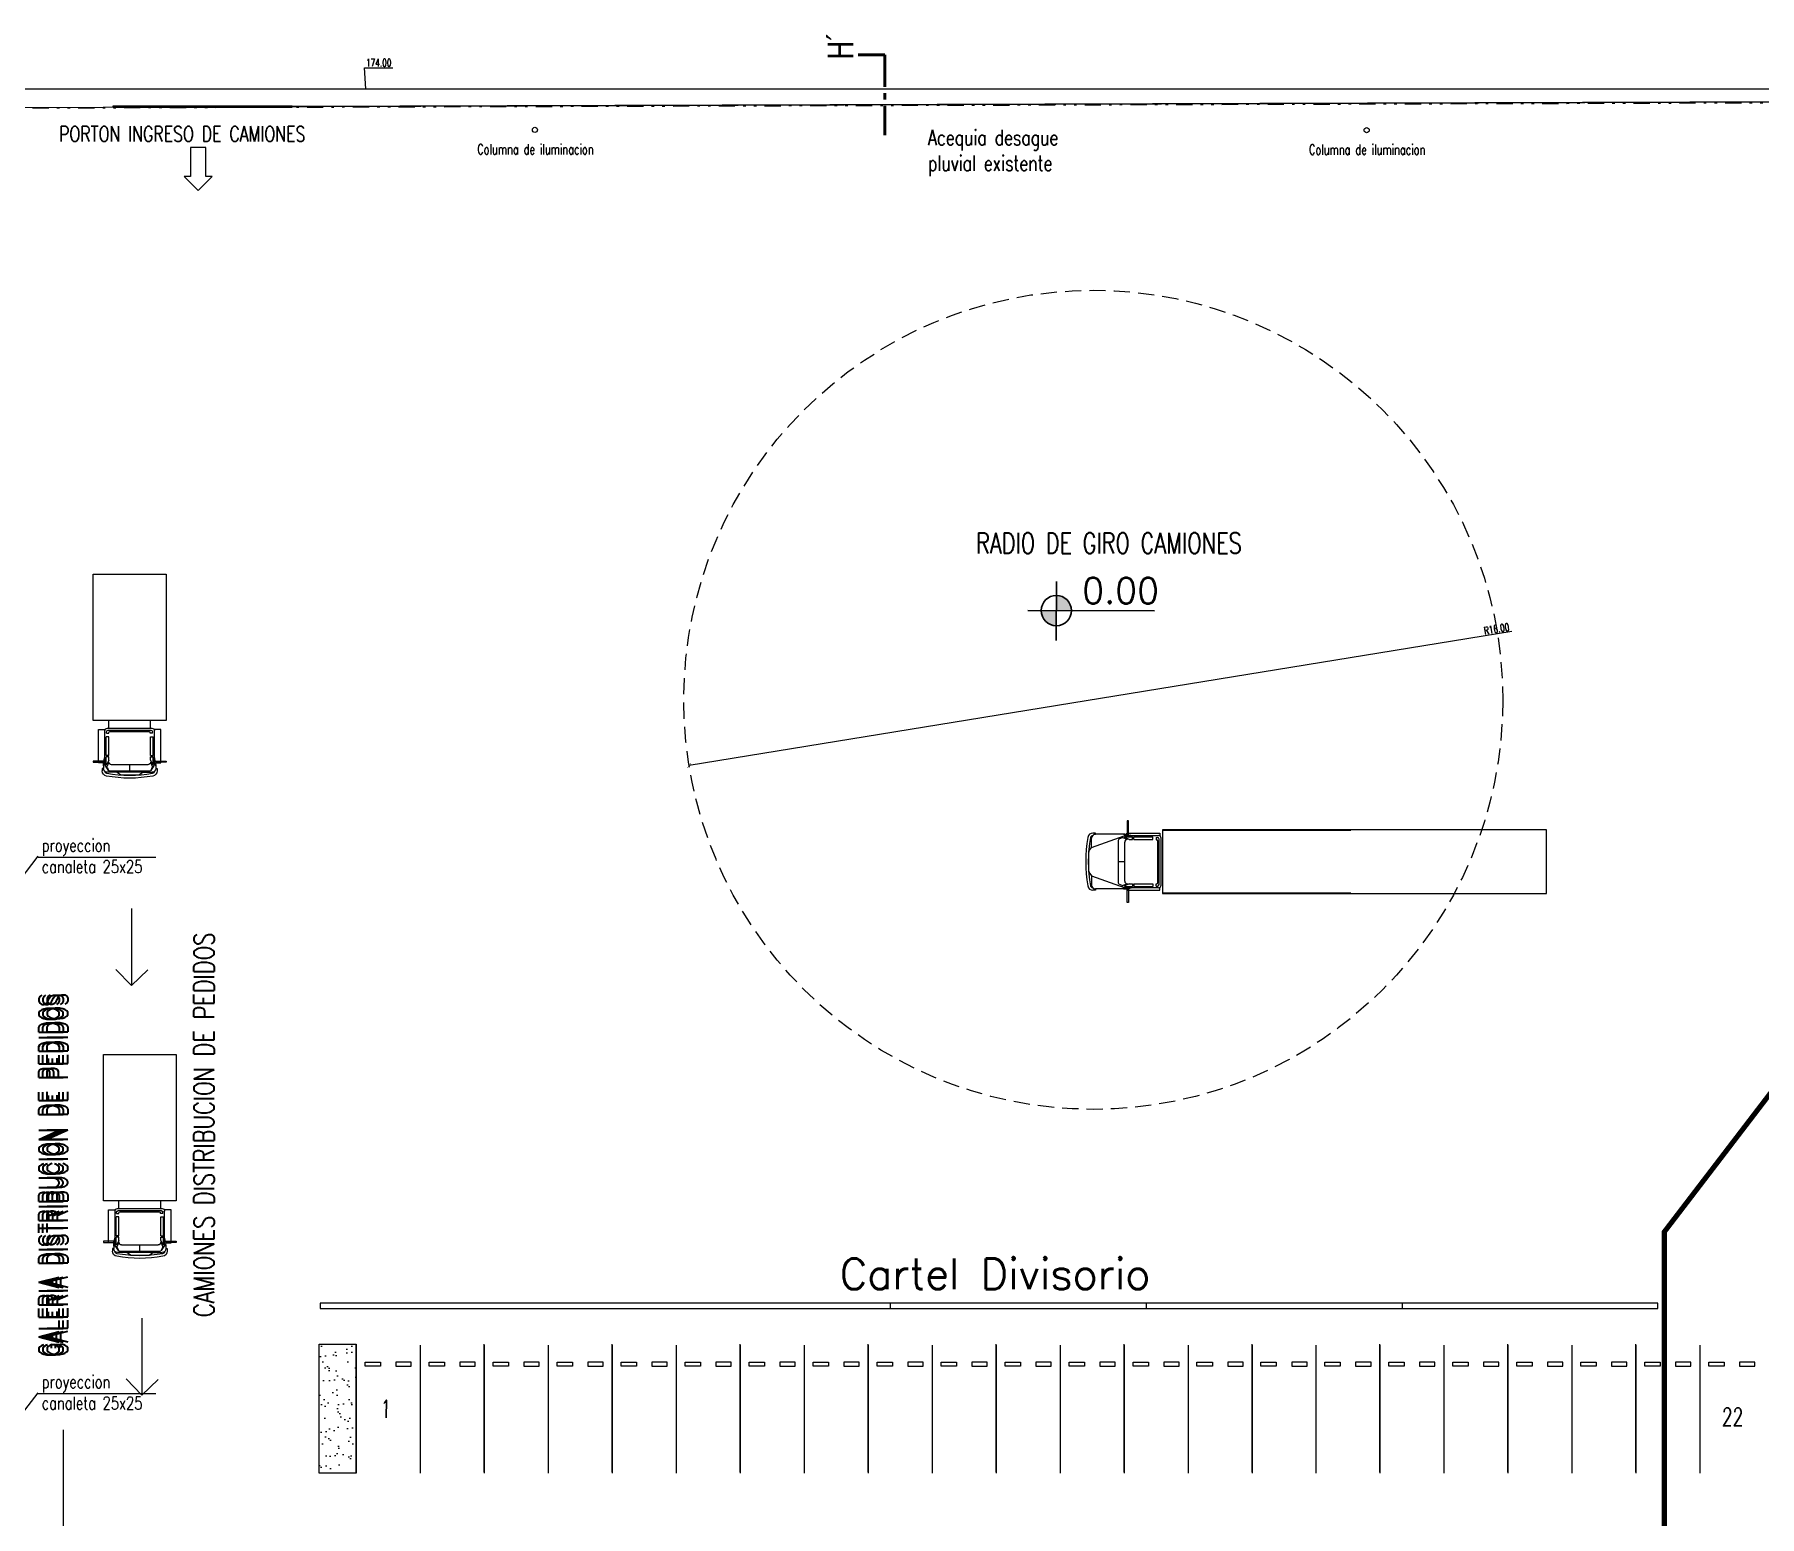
# Model space of a CAD drawing. Header units: millimetres. Extents: x 2828 to 3406, y 849 to 1266.
# Drawn here: x 2966.3 to 3033.7, y 1199.6 to 1257.5 of the extents above; entities that cross this region are included whole.
import ezdxf

# ---------------------------------------------------------------- set-up
doc = ezdxf.new("R2010")
doc.units = ezdxf.units.MM
doc.header["$PDMODE"] = 34
doc.header["$PDSIZE"] = -10
for name, pattern in [('CENTER', [2, 1.25, -0.25, 0.25, -0.25]), ('DASHDOT', [1, 0.5, -0.25, 0, -0.25]), ('DASHED', [19.05, 12.7, -6.35]), ('DASHED2', [0.375, 0.25, -0.125]), ('DIVIDE2', [15.875, 6.35, -3.175, 0, -3.175, 0, -3.175])]:
    doc.linetypes.add(name, pattern=pattern)
doc.layers.get('DEFPOINTS').update_dxf_attribs({"lineweight": 5})
for name, color, linetype, lineweight in [('0.05', 64, 'Continuous', 5), ('0.10', 161, 'Continuous', 9), ('0.2', 4, 'Continuous', 15), ('0.20', 4, 'Continuous', 15), ('0.30', 1, 'Continuous', 25), ('arq cotas', 152, 'Continuous', 13), ('arq tex', 31, 'Continuous', 5), ('des pl texto', 41, 'Continuous', 5), ('equip tx', 220, 'Continuous', 5), ('gral texto', 70, 'Continuous', 5), ('L corte', 51, 'CENTER', 40), ('LM', 3, 'DIVIDE2', 9), ('proyecciones', 221, 'DASHED', 5)]:
    doc.layers.add(name, color=color, linetype=linetype, lineweight=lineweight)
for name, color, linetype, lineweight, true_color in [('hatch', 7, 'Continuous', 13, 0x949494), ('vegetacion', 7, 'Continuous', 9, 0xbababa), ('vehiculos', 7, 'Continuous', 9, 0x4a4a4a)]:
    doc.layers.add(name, color=color, linetype=linetype, lineweight=lineweight, true_color=true_color)
doc.layers.add('Límite Terreno', color=1, linetype='Continuous')
doc.layers.add('Niveles Finales', color=7, linetype='Continuous')
doc.styles.add('1.500', font='technic_.ttf', dxfattribs={"height": 1.5})
doc.styles.add('100', font='romans.shx', dxfattribs={"width": 0.75, "height": 0.2})
doc.styles.add('250-cts', font='romans.shx', dxfattribs={"width": 0.7, "height": 0.25})
doc.styles.get("Standard").update_dxf_attribs({"font": 'romans.shx'})
doc.dimstyles.new('250', dxfattribs={"dimtxt": 0.3, "dimasz": 0.15, "dimexe": 0, "dimexo": 0.1, "dimgap": 0.05, "dimtad": 1, "dimzin": 0, "dimdsep": 46, "dimtxsty": '250-cts', "dimblk": 'ARCHTICK', "dimcen": 0.02, "dimclrd": 256, "dimclre": 256, "dimclrt": 256, "dimazin": 0, "dimtfac": 1, "dimtofl": 0, "dimtmove": 1, "dimatfit": 0, "dimldrblk": 'OPEN90', "dimfxl": 1, "dimtolj": 1, "dimtzin": 0, "dimlwd": -1, "dimarcsym": 0})

# ---------------------------------------------------------------- blocks, each defined once
blk = doc.blocks.new('_ARCHTICK')
at = {"color": 0, "linetype": 'ByBlock', "const_width": 0.15}
blk.add_lwpolyline([(-0.5, -0.5), (0.5, 0.5)], dxfattribs=at)
blk = doc.blocks.new('*D164')
at = {"layer": 'arq cotas', "transparency": 16777216}
for p, q in [((2979.216, 1255.347), (2979.166, 1256.164)), ((2979.166, 1256.164), (2980.276, 1256.164)), ((2892.216, 1255.347), (3066.216, 1255.347))]:
    blk.add_line(p, q, dxfattribs=at)
at = {"layer": 'arq cotas', "linetype": 'DASHDOT', "lineweight": -2, "transparency": 16777216}
for p, q in [((2892.216, 1255.039), (2892.216, 1255.347)), ((3066.216, 1255.039), (3066.216, 1255.347))]:
    blk.add_line(p, q, dxfattribs=at)
at = {"layer": 'DEFPOINTS', "color": 0, "transparency": 16777216}
for p in [(3066.216, 1255.347), (2892.216, 1254.939), (3066.216, 1254.939)]:
    blk.add_point(p, dxfattribs=at)
at = {"layer": 'arq cotas', "transparency": 16777216, "xscale": 0.15, "yscale": 0.15, "zscale": 0.15, "rotation": 180}
blk.add_blockref('_ARCHTICK', (2892.216, 1255.347), dxfattribs=at)
at = {"layer": 'arq cotas', "transparency": 16777216, "xscale": 0.15, "yscale": 0.15, "zscale": 0.15}
blk.add_blockref('_ARCHTICK', (3066.216, 1255.347), dxfattribs=at)
at = {"layer": 'arq cotas', "transparency": 16777216, "insert": (2979.721, 1256.364), "char_height": 0.3, "attachment_point": 5, "style": '250-cts'}
blk.add_mtext('\\A1;174.00', dxfattribs=at)
blk = doc.blocks.new('_Open90')
at = {"color": 0, "linetype": 'ByBlock', "lineweight": -2}
for p, q in [((0, 0), (-1, 0)), ((-0.5, 0.5), (0, 0)), ((0, 0), (-0.5, -0.5))]:
    blk.add_line(p, q, dxfattribs=at)
blk = doc.blocks.new('semi mariano max')
at = {"layer": 'vehiculos', "color": 0}
for p, q in [((28.315, 13.336), (20.949, 13.336)), ((28.315, 10.897), (28.315, 13.336)), ((28.366, 13.03), (28.366, 11.201)), ((28.416, 13.234), (28.416, 13.132)), ((29.712, 13.234), (28.416, 13.234)), ((28.445, 13.004), (28.445, 11.239)), ((29.765, 13.131), (28.468, 13.131)), ((28.49, 12.936), (28.49, 11.308)), ((28.559, 13.073), (28.513, 13.073)), ((28.559, 12.982), (28.536, 12.982)), ((28.559, 13.073), (28.559, 12.982)), ((29.433, 13.08), (28.696, 13.08)), ((28.696, 12.979), (28.696, 13.08)), ((29.433, 12.979), (28.696, 12.979)), ((29.433, 12.979), (29.433, 13.08)), ((29.696, 13.178), (29.484, 13.131)), ((29.484, 12.979), (29.484, 13.08)), ((29.779, 13.08), (29.484, 13.08)), ((29.611, 12.979), (29.484, 12.979)), ((29.611, 12.979), (29.784, 13.056)), ((29.687, 12.979), (29.845, 13.047)), ((29.712, 13.183), (29.712, 13.234)), ((29.839, 13.182), (29.729, 13.182)), ((29.788, 13.182), (30.931, 13.182)), ((29.788, 12.877), (29.788, 11.353)), ((31.084, 12.674), (29.809, 13.121)), ((29.885, 13.047), (30.012, 12.992)), ((30.042, 11.285), (30.042, 12.945)), ((30.931, 13.233), (31.03, 13.233)), ((30.931, 13.182), (30.931, 13.233)), ((31.084, 12.674), (31.084, 13.03)), ((31.185, 12.522), (31.084, 12.674)), ((31.185, 12.522), (31.185, 11.709)), ((30.042, 12.115), (29.788, 12.115)), ((31.084, 11.556), (29.809, 11.109)), ((31.185, 11.709), (31.084, 11.556)), ((31.084, 11.556), (31.084, 11.201)), ((20.949, 10.897), (28.315, 10.897)), ((28.416, 10.999), (28.416, 11.1)), ((29.712, 10.999), (28.416, 10.999)), ((29.765, 11.099), (28.468, 11.099)), ((28.559, 11.171), (28.513, 11.171)), ((28.559, 11.262), (28.536, 11.262)), ((28.559, 11.171), (28.559, 11.262)), ((29.433, 11.252), (28.696, 11.252)), ((28.696, 11.252), (28.696, 11.15)), ((29.433, 11.15), (28.696, 11.15)), ((29.433, 11.252), (29.433, 11.15)), ((29.484, 11.252), (29.484, 11.15)), ((29.611, 11.252), (29.484, 11.252)), ((29.779, 11.15), (29.484, 11.15)), ((29.696, 11.052), (29.484, 11.099)), ((29.611, 11.252), (29.784, 11.174)), ((29.687, 11.252), (29.845, 11.184)), ((29.712, 11.05), (29.712, 10.999)), ((29.839, 11.048), (29.729, 11.048)), ((29.788, 11.048), (30.931, 11.048)), ((29.885, 11.184), (30.012, 11.238)), ((30.931, 11.048), (30.931, 10.998)), ((30.931, 10.998), (31.03, 10.998))]:
    blk.add_line(p, q, dxfattribs=at)
for points in [[(29.646, 13.716), (29.696, 13.716), (29.696, 13.178), (29.646, 13.178)], [(13.312, 10.877), (28.312, 10.866), (28.312, 13.366), (13.312, 13.366)], [(29.646, 10.516), (29.696, 10.516), (29.696, 11.055), (29.646, 11.055)]]:
    blk.add_lwpolyline(points, close=True, dxfattribs=at)
for centre, radius, start, end in [((28.468, 13.03), 0.102, 90, 180), ((28.513, 13.004), 0.0686, 90, 180), ((28.536, 12.936), 0.0457, 90, 180), ((29.687, 12.877), 0.102, 0, 90), ((29.729, 13.03), 0.152, 90, 102.52881), ((29.765, 13.03), 0.102, 64.65382, 90), ((29.779, 13.068), 0.0127, 293.96249, 90), ((29.865, 13), 0.0508, 66.80141, 113.19859), ((29.992, 12.945), 0.0508, 0, 66.80141), ((30.931, 13.03), 0.152, 0, 90), ((31.03, 13.03), 0.203, 9.89468, 90), ((31.03, 13.03), 0.102, 9.89468, 80.89521), ((25.788, 12.115), 5.423, 350.00897, 9.99103), ((25.788, 12.115), 5.524, 350.10532, 9.89468), ((28.468, 11.201), 0.102, 180, 270), ((28.513, 11.239), 0.0686, 180, 270), ((28.536, 11.308), 0.0457, 180, 270), ((29.687, 11.353), 0.102, 270, 0), ((29.729, 11.201), 0.152, 257.47119, 270), ((29.765, 11.201), 0.102, 270, 295.34618), ((29.779, 11.163), 0.0127, 270, 66.03751), ((29.865, 11.231), 0.0508, 246.80141, 293.19859), ((29.992, 11.285), 0.0508, 293.19859, 0), ((30.931, 11.201), 0.152, 270, 0), ((31.03, 11.201), 0.203, 270, 350.10532), ((31.03, 11.201), 0.102, 279.10479, 350.10532)]:
    blk.add_arc(centre, radius, start, end, dxfattribs=at)
blk = doc.blocks.new('camion ford cargo 1722 top con puertas abiertas')
at = {"color": 8, "linetype": 'ByBlock', "true_color": 0x6e6e6e}
for p, q in [((27.279, -49.479), (21.559, -49.479)), ((21.559, -49.479), (21.559, -52.319)), ((27.279, -52.319), (27.279, -49.479)), ((27.629, -49.679), (27.629, -49.928)), ((28.925, -49.679), (27.629, -49.679)), ((28.925, -49.878), (28.925, -49.679)), ((29.052, -49.879), (28.942, -49.879)), ((29.001, -49.879), (29.148, -49.879)), ((29.148, -49.828), (29.247, -49.828)), ((29.148, -49.879), (29.148, -49.828)), ((27.579, -50.031), (27.579, -51.766)), ((27.658, -50.057), (27.658, -51.728)), ((28.978, -49.93), (27.68, -49.93)), ((27.703, -50.125), (27.703, -51.66)), ((27.772, -49.988), (27.726, -49.988)), ((27.772, -50.079), (27.749, -50.079)), ((27.772, -49.988), (27.772, -50.079)), ((28.646, -49.98), (27.909, -49.98)), ((27.909, -50.082), (27.909, -49.98)), ((28.646, -50.082), (27.909, -50.082)), ((28.646, -50.082), (28.646, -49.98)), ((28.909, -49.883), (28.696, -49.93)), ((28.696, -50.082), (28.696, -49.98)), ((28.992, -49.98), (28.696, -49.98)), ((28.823, -50.082), (28.696, -50.082)), ((28.823, -50.082), (28.997, -50.005)), ((28.9, -50.082), (29.057, -50.014)), ((29.001, -50.184), (29.001, -51.614)), ((29.097, -50.014), (29.224, -50.069)), ((29.255, -51.682), (29.255, -50.116)), ((29.3, -51.411), (29.3, -50.031)), ((29.402, -50.539), (29.3, -50.387)), ((29.402, -50.539), (29.402, -51.258)), ((29.255, -50.9), (29.001, -50.9)), ((27.629, -52.119), (27.629, -51.867)), ((28.978, -51.868), (27.68, -51.868)), ((27.772, -51.797), (27.726, -51.797)), ((27.772, -51.705), (27.749, -51.705)), ((27.772, -51.797), (27.772, -51.705)), ((28.646, -51.716), (27.909, -51.716)), ((27.909, -51.716), (27.909, -51.817)), ((28.646, -51.817), (27.909, -51.817)), ((28.646, -51.716), (28.646, -51.817)), ((28.696, -51.716), (28.696, -51.817)), ((28.823, -51.716), (28.696, -51.716)), ((28.992, -51.817), (28.696, -51.817)), ((28.909, -51.915), (28.696, -51.868)), ((28.823, -51.716), (28.997, -51.793)), ((28.9, -51.716), (29.057, -51.783)), ((29.097, -51.783), (29.224, -51.729)), ((29.402, -51.258), (29.3, -51.411)), ((29.3, -51.411), (29.3, -51.766)), ((21.559, -52.319), (27.279, -52.319)), ((28.925, -52.119), (27.629, -52.119)), ((28.925, -51.918), (28.925, -52.119)), ((29.052, -51.919), (28.942, -51.919)), ((29.001, -51.919), (29.148, -51.919)), ((29.148, -51.919), (29.148, -51.97)), ((29.148, -51.97), (29.247, -51.97))]:
    blk.add_line(p, q, dxfattribs=at)
at = {"color": 8, "true_color": 0x6e6e6e}
for p, q in [((27.579, -50.079), (27.279, -50.079)), ((29.224, -50.069), (29.022, -49.939)), ((27.579, -51.718), (27.279, -51.718)), ((29.022, -51.858), (29.224, -51.729))]:
    blk.add_line(p, q, dxfattribs=at)
for points in [[(28.859, -49.479), (28.909, -49.479), (28.909, -49.883), (28.859, -49.883)], [(28.859, -52.319), (28.909, -52.319), (28.909, -51.913), (28.859, -51.913)]]:
    blk.add_lwpolyline(points, close=True, dxfattribs=at)
at = {"color": 8, "linetype": 'ByBlock', "true_color": 0x6e6e6e}
for centre, radius, start, end in [((28.942, -50.031), 0.152, 90, 102.52881), ((29.148, -50.031), 0.152, 0, 90), ((29.247, -50.031), 0.203, 9.89468, 90), ((27.68, -50.031), 0.102, 90, 180), ((27.726, -50.057), 0.0686, 90, 180), ((27.749, -50.125), 0.0457, 90, 180), ((28.9, -50.184), 0.102, 0, 90), ((28.978, -50.031), 0.102, 64.65382, 90), ((28.992, -49.993), 0.0127, 293.96249, 90), ((29.077, -50.061), 0.0508, 66.80141, 113.19859), ((29.204, -50.116), 0.0508, 0, 66.80141), ((29.247, -50.031), 0.102, 9.89468, 80.89521), ((24.526, -50.899), 4.901, 349.48883, 10.51117), ((24.532, -50.899), 4.997, 349.59497, 10.40503), ((27.68, -51.766), 0.102, 180, 270), ((27.726, -51.728), 0.0686, 180, 270), ((27.749, -51.66), 0.0457, 180, 270), ((28.9, -51.614), 0.102, 270, 0), ((28.978, -51.766), 0.102, 270, 295.34618), ((28.992, -51.805), 0.0127, 270, 66.03751), ((29.077, -51.737), 0.0508, 246.80141, 293.19859), ((29.148, -51.766), 0.152, 270, 0), ((29.204, -51.682), 0.0508, 293.19859, 0), ((29.247, -51.766), 0.203, 270, 350.10532), ((29.247, -51.766), 0.102, 279.10479, 350.10532), ((28.942, -51.766), 0.152, 257.47119, 270)]:
    blk.add_arc(centre, radius, start, end, dxfattribs=at)
blk = doc.blocks.new('*D296')
at = {"layer": 'arq cotas', "transparency": 16777216}
blk.add_line((3023.998, 1234.14), (2991.852, 1228.904), dxfattribs=at)
at = {"layer": 'DEFPOINTS', "color": 0, "transparency": 16777216}
for p in [(3007.644, 1231.476), (2991.852, 1228.904)]:
    blk.add_point(p, dxfattribs=at)
at = {"layer": 'arq cotas', "transparency": 16777216, "xscale": 0.15, "yscale": 0.15, "zscale": 0.15, "rotation": 189.2515347602408}
blk.add_blockref('_ARCHTICK', (2991.852, 1228.904), dxfattribs=at)
at = {"layer": 'arq cotas', "transparency": 16777216, "insert": (3023.403, 1234.246), "char_height": 0.3, "attachment_point": 5, "rotation": 9.25153, "style": '250-cts'}
blk.add_mtext('\\A1;R16.00', dxfattribs=at)
blk = doc.blocks.new('refre')
at = {"layer": 'Límite Terreno'}
h = blk.add_hatch(color=256, dxfattribs=at)
h.paths.add_polyline_path([(1120.534, 663.094), (1120.536, 662.502), (1121.129, 662.505, 0.10356), (1121.078, 662.742, 0.297796)])
h.paths.add_polyline_path([(1120.536, 662.502), (1119.944, 662.499, 0.10356), (1119.995, 662.262, 0.297796), (1120.539, 661.91)])
for p, q in [((1120.536, 661.332), (1120.536, 663.639)), ((1119.423, 662.502), (1124.366, 662.502))]:
    blk.add_line(p, q, dxfattribs=at)
blk.add_circle((1120.536, 662.502), 0.592, dxfattribs=at)
blk = doc.blocks.new('A$C7E1815FC')
at = {"layer": 'Límite Terreno', "rotation": 23.64408519914643}
blk.add_blockref('refre', (-820.788, -1076.262), dxfattribs=at)
at = {"layer": 'Niveles Finales', "insert": (-59.607, -18.396), "char_height": 1, "width": 2.81941, "attachment_point": 1, "rotation": 23.64409}
blk.add_mtext('0.00', dxfattribs=at)

msp = doc.modelspace()

# ---------------------------------------------------------------- hatches: boundary and pattern name
at = {"layer": 'vegetacion'}
h = msp.add_hatch(dxfattribs=at)
h.set_pattern_fill('AR-SAND', color=256, scale=0.015, style=0, double=1)
h.paths.add_polyline_path([(2978.846, 1201.266), (2977.394, 1201.266), (2977.394, 1206.298), (2978.846, 1206.298)])

# ---------------------------------------------------------------- linework, layer by layer
at = {"layer": '0.05'}
for p, q in [((2903.634, 1254.413), (3066.216, 1254.939)), ((2970.065, 1223.316), (2970.065, 1220.308)), ((2970.065, 1220.308), (2969.45, 1220.944)), ((2970.065, 1220.308), (2970.704, 1220.92)), ((2970.463, 1207.315), (2970.463, 1204.306)), ((2978.846, 1206.266), (2978.846, 1201.266)), ((2981.346, 1206.266), (2981.346, 1201.266)), ((2983.846, 1206.266), (2983.846, 1201.266)), ((2986.346, 1206.266), (2986.346, 1201.266)), ((2988.846, 1206.266), (2988.846, 1201.266)), ((2991.346, 1206.266), (2991.346, 1201.266)), ((2993.846, 1206.266), (2993.846, 1201.266)), ((2996.346, 1206.266), (2996.346, 1201.266)), ((2998.846, 1206.266), (2998.846, 1201.266)), ((3001.346, 1206.266), (3001.346, 1201.266)), ((3003.846, 1206.266), (3003.846, 1201.266)), ((3006.346, 1206.266), (3006.346, 1201.266)), ((3008.846, 1206.266), (3008.846, 1201.266)), ((3011.346, 1206.266), (3011.346, 1201.266)), ((3013.846, 1206.266), (3013.846, 1201.266)), ((3016.346, 1206.266), (3016.346, 1201.266)), ((3018.846, 1206.266), (3018.846, 1201.266)), ((3021.346, 1206.266), (3021.346, 1201.266)), ((3023.846, 1206.266), (3023.846, 1201.266)), ((3026.346, 1206.266), (3026.346, 1201.266)), ((3028.846, 1206.266), (3028.846, 1201.266)), ((3031.346, 1206.266), (3031.346, 1201.266)), ((2970.463, 1204.306), (2969.848, 1204.943)), ((2970.463, 1204.306), (2971.103, 1204.919)), ((2978.846, 1201.266), (2977.394, 1201.266))]:
    msp.add_line(p, q, dxfattribs=at)
at = {"layer": '0.05', "linetype": 'Continuous'}
for p, q in [((2978.846, 1201.298), (2978.846, 1206.298)), ((2983.846, 1201.298), (2983.846, 1206.298)), ((2988.846, 1201.298), (2988.846, 1206.298)), ((2993.846, 1201.298), (2993.846, 1206.298)), ((2998.846, 1201.298), (2998.846, 1206.298)), ((3003.846, 1201.298), (3003.846, 1206.298)), ((3008.846, 1201.298), (3008.846, 1206.298)), ((3013.846, 1201.298), (3013.846, 1206.298)), ((3018.846, 1201.298), (3018.846, 1206.298)), ((3023.846, 1201.298), (3023.846, 1206.298)), ((3028.846, 1201.298), (3028.846, 1206.298))]:
    msp.add_line(p, q, dxfattribs=at)
at = {"layer": '0.05'}
msp.add_lwpolyline([(2978.846, 1201.266), (2977.394, 1201.266), (2977.394, 1206.298), (2978.846, 1206.298)], close=True, dxfattribs=at)
at = {"layer": '0.10'}
for p, q in [((2969.346, 1254.626), (2969.346, 1254.676)), ((2969.346, 1254.676), (2976.346, 1254.676)), ((2969.346, 1254.626), (2976.346, 1254.626)), ((2976.346, 1254.626), (2976.346, 1254.676)), ((2977.438, 1207.898), (2977.438, 1207.698)), ((2999.707, 1207.898), (2999.707, 1207.698)), ((3009.707, 1207.898), (3009.707, 1207.698)), ((3019.707, 1207.898), (3019.707, 1207.698))]:
    msp.add_line(p, q, dxfattribs=at)
msp.add_lwpolyline([(2977.438, 1207.698), (3029.707, 1207.698), (3029.707, 1207.898), (2977.438, 1207.898)], close=True, dxfattribs=at)
at = {"layer": '0.2'}
for centre in [(2985.826, 1253.742), (3018.326, 1253.73)]:
    msp.add_circle(centre, 0.1, dxfattribs=at)
at = {"layer": '0.20'}
msp.add_lwpolyline([(2972.965, 1253.054), (2972.365, 1253.054), (2972.365, 1251.926), (2972.115, 1251.926), (2972.665, 1251.376), (2973.215, 1251.926), (2972.965, 1251.926), (2972.965, 1253.054)], dxfattribs=at)
at = {"layer": '0.30'}
msp.add_line((3066.216, 1254.939), (2976.346, 1254.651), dxfattribs=at)
at = {"layer": '0.30', "const_width": 0.01}
msp.add_lwpolyline([(2969.346, 1254.626), (2903.634, 1254.413), (2902.109, 1254.483)], dxfattribs=at)
at = {"layer": 'arq tex'}
for p, q in [((2965.47, 1224.119), (2966.421, 1225.364)), ((2966.421, 1225.329), (2971.013, 1225.329)), ((2965.47, 1203.158), (2966.421, 1204.403)), ((2966.421, 1204.368), (2971.013, 1204.368))]:
    msp.add_line(p, q, dxfattribs=at)
at = {"layer": 'hatch'}
msp.add_line((2967.394, 1202.958), (2967.394, 1158.107), dxfattribs=at)
at = {"layer": 'L corte'}
for q in [(2998.459, 1256.68), (2999.501, 1253.538)]:
    msp.add_line((2999.501, 1256.68), q, dxfattribs=at)
at = {"layer": 'LM', "ltscale": 0.1}
msp.add_line((2903.634, 1254.413), (3079.503, 1254.938), dxfattribs=at)
at = {"layer": 'Niveles Finales', "color": 251, "linetype": 'DASHED2', "true_color": 0x4f4f4f, "const_width": 0.2}
msp.add_lwpolyline([(3064.32, 1255.587), (3029.956, 1210.688), (3029.956, 1062.131)], dxfattribs=at)
at = {"layer": 'proyecciones', "ltscale": 0.05}
msp.add_circle((3007.644, 1231.476), 16, dxfattribs=at)
at = {"layer": 'vehiculos'}
for points in [[(2979.196, 1205.596), (2979.796, 1205.596), (2979.796, 1205.436), (2979.196, 1205.436)], [(2980.996, 1205.596), (2980.396, 1205.596), (2980.396, 1205.436), (2980.996, 1205.436)], [(2981.696, 1205.596), (2982.296, 1205.596), (2982.296, 1205.436), (2981.696, 1205.436)], [(2983.496, 1205.596), (2982.896, 1205.596), (2982.896, 1205.436), (2983.496, 1205.436)], [(2984.196, 1205.596), (2984.796, 1205.596), (2984.796, 1205.436), (2984.196, 1205.436)], [(2985.996, 1205.596), (2985.396, 1205.596), (2985.396, 1205.436), (2985.996, 1205.436)], [(2986.696, 1205.596), (2987.296, 1205.596), (2987.296, 1205.436), (2986.696, 1205.436)], [(2988.496, 1205.596), (2987.896, 1205.596), (2987.896, 1205.436), (2988.496, 1205.436)], [(2989.196, 1205.596), (2989.796, 1205.596), (2989.796, 1205.436), (2989.196, 1205.436)], [(2990.996, 1205.596), (2990.396, 1205.596), (2990.396, 1205.436), (2990.996, 1205.436)], [(2991.696, 1205.596), (2992.296, 1205.596), (2992.296, 1205.436), (2991.696, 1205.436)], [(2993.496, 1205.596), (2992.896, 1205.596), (2992.896, 1205.436), (2993.496, 1205.436)], [(2994.196, 1205.596), (2994.796, 1205.596), (2994.796, 1205.436), (2994.196, 1205.436)], [(2995.996, 1205.596), (2995.396, 1205.596), (2995.396, 1205.436), (2995.996, 1205.436)], [(2996.696, 1205.596), (2997.296, 1205.596), (2997.296, 1205.436), (2996.696, 1205.436)], [(2998.496, 1205.596), (2997.896, 1205.596), (2997.896, 1205.436), (2998.496, 1205.436)], [(2999.196, 1205.596), (2999.796, 1205.596), (2999.796, 1205.436), (2999.196, 1205.436)], [(3000.996, 1205.596), (3000.396, 1205.596), (3000.396, 1205.436), (3000.996, 1205.436)], [(3001.696, 1205.596), (3002.296, 1205.596), (3002.296, 1205.436), (3001.696, 1205.436)], [(3003.496, 1205.596), (3002.896, 1205.596), (3002.896, 1205.436), (3003.496, 1205.436)], [(3004.196, 1205.596), (3004.796, 1205.596), (3004.796, 1205.436), (3004.196, 1205.436)], [(3005.996, 1205.596), (3005.396, 1205.596), (3005.396, 1205.436), (3005.996, 1205.436)], [(3006.696, 1205.596), (3007.296, 1205.596), (3007.296, 1205.436), (3006.696, 1205.436)], [(3008.496, 1205.596), (3007.896, 1205.596), (3007.896, 1205.436), (3008.496, 1205.436)], [(3009.196, 1205.596), (3009.796, 1205.596), (3009.796, 1205.436), (3009.196, 1205.436)], [(3010.996, 1205.596), (3010.396, 1205.596), (3010.396, 1205.436), (3010.996, 1205.436)], [(3011.696, 1205.596), (3012.296, 1205.596), (3012.296, 1205.436), (3011.696, 1205.436)], [(3013.496, 1205.596), (3012.896, 1205.596), (3012.896, 1205.436), (3013.496, 1205.436)], [(3014.196, 1205.596), (3014.796, 1205.596), (3014.796, 1205.436), (3014.196, 1205.436)], [(3015.996, 1205.596), (3015.396, 1205.596), (3015.396, 1205.436), (3015.996, 1205.436)], [(3016.696, 1205.596), (3017.296, 1205.596), (3017.296, 1205.436), (3016.696, 1205.436)], [(3018.496, 1205.596), (3017.896, 1205.596), (3017.896, 1205.436), (3018.496, 1205.436)], [(3019.196, 1205.596), (3019.796, 1205.596), (3019.796, 1205.436), (3019.196, 1205.436)], [(3020.996, 1205.596), (3020.396, 1205.596), (3020.396, 1205.436), (3020.996, 1205.436)], [(3021.696, 1205.596), (3022.296, 1205.596), (3022.296, 1205.436), (3021.696, 1205.436)], [(3023.496, 1205.596), (3022.896, 1205.596), (3022.896, 1205.436), (3023.496, 1205.436)], [(3024.196, 1205.596), (3024.796, 1205.596), (3024.796, 1205.436), (3024.196, 1205.436)], [(3025.996, 1205.596), (3025.396, 1205.596), (3025.396, 1205.436), (3025.996, 1205.436)], [(3026.696, 1205.596), (3027.296, 1205.596), (3027.296, 1205.436), (3026.696, 1205.436)], [(3028.496, 1205.596), (3027.896, 1205.596), (3027.896, 1205.436), (3028.496, 1205.436)], [(3029.196, 1205.596), (3029.796, 1205.596), (3029.796, 1205.436), (3029.196, 1205.436)], [(3030.996, 1205.596), (3030.396, 1205.596), (3030.396, 1205.436), (3030.996, 1205.436)], [(3031.696, 1205.596), (3032.296, 1205.596), (3032.296, 1205.436), (3031.696, 1205.436)], [(3033.496, 1205.596), (3032.896, 1205.596), (3032.896, 1205.436), (3033.496, 1205.436)]]:
    msp.add_lwpolyline(points, close=True, dxfattribs=at)

# ---------------------------------------------------------------- block references
at = {"layer": 'arq cotas', "rotation": 336.1989612035339}
msp.add_blockref('A$C7E1815FC', (3069.174, 1229.02), dxfattribs=at)
at = {"layer": 'vehiculos', "xscale": -1, "rotation": 90}
for p in [(2919.091, 1257.943), (2919.489, 1239.181)]:
    msp.add_blockref('camion ford cargo 1722 top con puertas abiertas', p, dxfattribs=at)
at = {"layer": 'vehiculos', "rotation": 180.0001089366456}
msp.add_blockref('semi mariano max', (3038.66, 1237.268), dxfattribs=at)

# ---------------------------------------------------------------- texts
at = {"layer": 'arq tex', "char_height": 0.5, "attachment_point": 1, "style": '100'}
for insert in [(2966.553, 1226.043), (2966.553, 1205.082)]:
    msp.add_mtext_dynamic_manual_height_columns('proyeccion\\Pcanaleta 25x25', width=50.70215, gutter_width=12.5, heights=[0], dxfattribs=dict(at, insert=insert))
at = {"layer": 'arq tex', "insert": (2966.44, 1205.813), "char_height": 0.8, "attachment_point": 1, "rotation": 90, "style": '100'}
msp.add_mtext_dynamic_manual_height_columns('GALERIA DISTRIBUCION DE PEDIDOS', width=50.70215, gutter_width=12.5, heights=[0], dxfattribs=at)
at = {"layer": 'des pl texto', "insert": (3001.189, 1253.74), "char_height": 0.6, "attachment_point": 1, "style": '100'}
msp.add_mtext_dynamic_manual_height_columns('Acequia desague\\Ppluvial existente', width=50.70215, gutter_width=12.5, heights=[0], dxfattribs=at)
at = {"layer": 'equip tx', "insert": (2966.592, 1205.813), "char_height": 0.8, "attachment_point": 1, "rotation": 90, "style": '100'}
msp.add_mtext_dynamic_manual_height_columns('GALERIA DISTRIBUCION DE PEDIDOS', width=50.70215, gutter_width=12.5, heights=[0], dxfattribs=at)
at = {"layer": 'gral texto', "attachment_point": 1}
for s, width, gutter_width, insert, char_height, style in [('PORTON INGRESO DE CAMIONES', 50.70215, 12.5, (2967.234, 1253.882), 0.6, '100'), ('{\\Fromans|c0;RADIO DE GIRO CAMIONES}', 53.27532, 10, (3003.059, 1237.996), 0.8, '100'), ('{\\Fromans|c0;Cartel Divisorio}', 53.27532, 10, (2997.736, 1209.644), 1.2, '1.500')]:
    msp.add_mtext_dynamic_manual_height_columns(s, width=width, gutter_width=gutter_width, heights=[0], dxfattribs=dict(at, insert=insert, char_height=char_height, style=style))
at = {"layer": 'gral texto', "attachment_point": 5, "style": '250-cts'}
for s, insert, char_height, width in [('Columna de iluminacion', (2985.847, 1252.984), 0.4, 5.07033), ('Columna de iluminacion', (3018.347, 1252.972), 0.4, 5.07033), ('22', (3032.625, 1203.46), 0.7, 29.4075)]:
    msp.add_mtext(s, dxfattribs=dict(at, insert=insert, char_height=char_height, width=width))
at = {"layer": 'gral texto', "char_height": 0.8, "attachment_point": 1, "rotation": 90, "style": '100'}
for s, width, gutter_width, insert in [('CAMIONES DISTRIBUCION DE PEDIDOS', 53.27532, 10, (2972.494, 1207.363)), ('GALERIA DISTRIBUCION DE PEDIDOS', 50.70215, 12.5, (2966.771, 1205.827))]:
    msp.add_mtext_dynamic_manual_height_columns(s, width=width, gutter_width=gutter_width, heights=[0], dxfattribs=dict(at, insert=insert))
at = {"layer": 'gral texto', "insert": (2980, 1203.77), "char_height": 0.7, "width": 29.4075, "attachment_point": 5, "rotation": 359.59891, "style": '250-cts'}
msp.add_mtext('1', dxfattribs=at)
at = {"layer": 'L corte', "insert": (2997.266, 1256.507), "char_height": 1, "attachment_point": 1, "rotation": 90, "style": '100'}
msp.add_mtext_dynamic_manual_height_columns('H{\\fArial|b0|i0|c0|p34;´}', width=27.3651, gutter_width=12.5, heights=[0], dxfattribs=at)

# ---------------------------------------------------------------- dimensions: what is measured, and where the dimension line sits
at = {"layer": 'arq cotas'}
dim = msp.add_linear_dim(base=(3066.216, 1255.347), p1=(2892.216, 1254.939), p2=(3066.216, 1254.939), dimstyle='250', dxfattribs=at)
dim.commit()
dim.dimension.update_dxf_attribs({"geometry": '*D164', "text_midpoint": (2979.216, 1256.164), "dimtype": 160})
dim = msp.add_radius_dim(center=(3007.644, 1231.476), mpoint=(2991.852, 1228.904), dimstyle='250', override={"dimfxl": 0}, dxfattribs=at)
dim.commit()
dim.dimension.update_dxf_attribs({"geometry": '*D296', "text_midpoint": (3023.436, 1234.049), "dimtype": 164})

doc.saveas('drawing.dxf')
